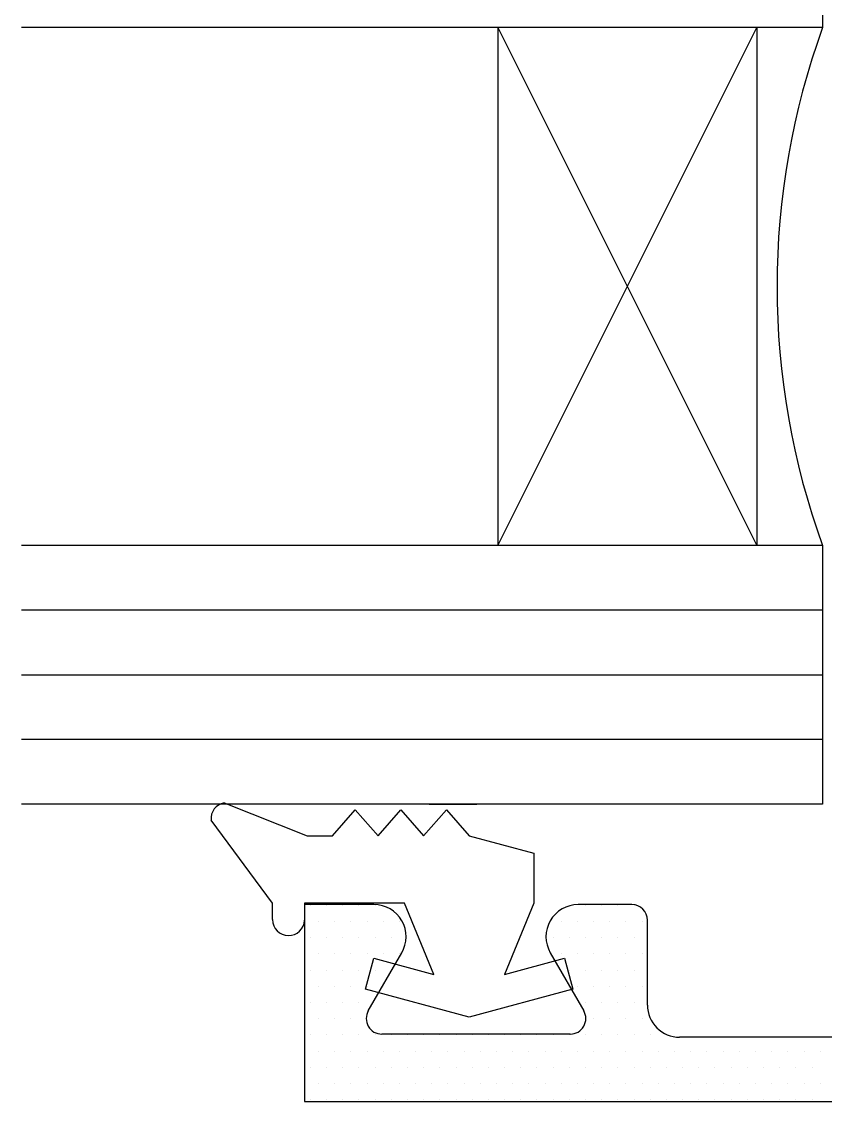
# Model space of a CAD drawing. Header units: inches. Extents: x 3.8 to 36.3, y 0.9 to 43.6.
# Drawn here: x 23.108 to 23.884, y 7.759 to 8.802 of the extents above; entities that cross this region are included whole.
import ezdxf

# ---------------------------------------------------------------- set-up
doc = ezdxf.new("R2010")
doc.units = ezdxf.units.IN
doc.header["$MEASUREMENT"] = 0
for name, color, linetype in [('R-SWTS-DET1', 1, 'Continuous'), ('R-SWTS-DET3', 5, 'Continuous'), ('R-SWTS-PAT1', 5, 'Continuous')]:
    doc.layers.add(name, color=color, linetype=linetype)

msp = doc.modelspace()

# ---------------------------------------------------------------- linework, layer by layer
at = {"layer": 'R-SWTS-DET1', "linetype": 'Continuous'}
for p, q in [((23.88105, 9.04577), (23.88105, 8.79577)), ((23.88105, 8.79577), (23.10785, 8.79577)), ((23.88105, 8.29577), (23.10785, 8.29577)), ((23.88105, 8.29577), (23.88105, 8.04577)), ((23.88105, 8.23327), (23.10785, 8.23327)), ((23.10785, 8.17077), (23.88105, 8.17077)), ((23.88105, 8.10827), (23.10785, 8.10827)), ((23.88105, 8.04577), (23.10785, 8.04577))]:
    msp.add_line(p, q, dxfattribs=at)
at = {"layer": 'R-SWTS-DET1'}
for p, q in [((23.56769, 8.79577), (23.56769, 8.29577)), ((23.81769, 8.79577), (23.81769, 8.29577)), ((23.30355, 8.04703), (23.38339, 8.01537)), ((23.40792, 8.01537), (23.42992, 8.04037)), ((23.42992, 8.04037), (23.45192, 8.01537)), ((23.45192, 8.01537), (23.47392, 8.04037)), ((23.47392, 8.04037), (23.49592, 8.01537)), ((23.49592, 8.01537), (23.51792, 8.04037)), ((23.50132, 8.04577), (23.54732, 8.04577)), ((23.51792, 8.04037), (23.53992, 8.01537)), ((23.59332, 8.04577), (23.54732, 8.04577)), ((23.35005, 7.95037), (23.29083, 8.03043)), ((23.38339, 8.01537), (23.40792, 8.01537)), ((23.53992, 8.01537), (23.60242, 7.99862)), ((23.60242, 7.99862), (23.60242, 7.95037)), ((23.35005, 7.93437), (23.35005, 7.95037)), ((23.47742, 7.95037), (23.38105, 7.95037)), ((23.38105, 7.95037), (23.38105, 7.93387)), ((23.50592, 7.88157), (23.47742, 7.95037)), ((23.60242, 7.95037), (23.57392, 7.88157)), ((23.43992, 7.86716), (23.44794, 7.89711)), ((23.44794, 7.89711), (23.50592, 7.88157)), ((23.57392, 7.88157), (23.6319, 7.89711)), ((23.6319, 7.89711), (23.63992, 7.86716)), ((23.53992, 7.84037), (23.43992, 7.86716)), ((23.63992, 7.86716), (23.53992, 7.84037))]:
    msp.add_line(p, q, dxfattribs=at)
at = {"layer": 'R-SWTS-DET1', "lineweight": 30}
for p, q in [((23.44805, 7.94886), (23.38105, 7.94886)), ((23.38105, 7.94886), (23.38105, 7.75886)), ((23.69705, 7.94886), (23.64505, 7.94886)), ((23.71205, 7.85186), (23.71205, 7.93386)), ((23.44256, 7.84636), (23.4748, 7.9022)), ((23.6182, 7.90236), (23.65053, 7.84636)), ((23.63754, 7.82386), (23.45555, 7.82386)), ((24.15005, 7.82086), (23.74305, 7.82086)), ((23.38105, 7.75886), (24.38105, 7.75886))]:
    msp.add_line(p, q, dxfattribs=at)
at = {"layer": 'R-SWTS-DET1'}
for centre, radius, start, end in [((24.57119, 8.54577), 0.73403, 160.08744, 199.91256), ((23.30573, 8.03219), 0.015, 98.33694, 186.71518), ((23.36556, 7.93458), 0.01551, 180.77652, 357.37539)]:
    msp.add_arc(centre, radius, start, end, dxfattribs=at)
at = {"layer": 'R-SWTS-DET1', "lineweight": 30}
for centre, radius, start, end in [((23.44805, 7.91786), 0.031, 329.64015, 90), ((23.44805, 7.94886), 0.00000000584, 90, 270), ((23.64505, 7.91786), 0.031, 90, 210.00256), ((23.69705, 7.93386), 0.015, 360, 90), ((23.45555, 7.83886), 0.015, 149.99981, 270), ((23.63754, 7.83886), 0.015, 270, 30.00025), ((23.74305, 7.85186), 0.031, 179.99998, 270)]:
    msp.add_arc(centre, radius, start, end, dxfattribs=at)
at = {"layer": 'R-SWTS-DET3'}
for p, q in [((23.56769, 8.79577), (23.81769, 8.29577)), ((23.56769, 8.29577), (23.81769, 8.79577))]:
    msp.add_line(p, q, dxfattribs=at)
at = {"layer": 'R-SWTS-PAT1'}
for p, q in [((23.38661, 7.94808), (23.38661, 7.94808)), ((23.40224, 7.94808), (23.40224, 7.94808)), ((23.41786, 7.94808), (23.41786, 7.94808)), ((23.43349, 7.94808), (23.43349, 7.94808)), ((23.44911, 7.94808), (23.44911, 7.94808)), ((23.65224, 7.94808), (23.65224, 7.94808)), ((23.66786, 7.94808), (23.66786, 7.94808)), ((23.68349, 7.94808), (23.68349, 7.94808)), ((23.69911, 7.94808), (23.69911, 7.94808)), ((23.39443, 7.93246), (23.39443, 7.93246)), ((23.41005, 7.93246), (23.41005, 7.93246)), ((23.42568, 7.93246), (23.42568, 7.93246)), ((23.4413, 7.93246), (23.4413, 7.93246)), ((23.45693, 7.93246), (23.45693, 7.93246)), ((23.47255, 7.93246), (23.47255, 7.93246)), ((23.6288, 7.93246), (23.6288, 7.93246)), ((23.64443, 7.93246), (23.64443, 7.93246)), ((23.66005, 7.93246), (23.66005, 7.93246)), ((23.67568, 7.93246), (23.67568, 7.93246)), ((23.6913, 7.93246), (23.6913, 7.93246)), ((23.70693, 7.93246), (23.70693, 7.93246)), ((23.38661, 7.91683), (23.38661, 7.91683)), ((23.40224, 7.91683), (23.40224, 7.91683)), ((23.41786, 7.91683), (23.41786, 7.91683)), ((23.43349, 7.91683), (23.43349, 7.91683)), ((23.44911, 7.91683), (23.44911, 7.91683)), ((23.46474, 7.91683), (23.46474, 7.91683)), ((23.62099, 7.91683), (23.62099, 7.91683)), ((23.63661, 7.91683), (23.63661, 7.91683)), ((23.65224, 7.91683), (23.65224, 7.91683)), ((23.66786, 7.91683), (23.66786, 7.91683)), ((23.68349, 7.91683), (23.68349, 7.91683)), ((23.69911, 7.91683), (23.69911, 7.91683)), ((23.39443, 7.90121), (23.39443, 7.90121)), ((23.41005, 7.90121), (23.41005, 7.90121)), ((23.42568, 7.90121), (23.42568, 7.90121)), ((23.4413, 7.90121), (23.4413, 7.90121)), ((23.45693, 7.90121), (23.45693, 7.90121)), ((23.47255, 7.90121), (23.47255, 7.90121)), ((23.6288, 7.90121), (23.6288, 7.90121)), ((23.64443, 7.90121), (23.64443, 7.90121)), ((23.66005, 7.90121), (23.66005, 7.90121)), ((23.67568, 7.90121), (23.67568, 7.90121)), ((23.6913, 7.90121), (23.6913, 7.90121)), ((23.70693, 7.90121), (23.70693, 7.90121)), ((23.38661, 7.88558), (23.38661, 7.88558)), ((23.40224, 7.88558), (23.40224, 7.88558)), ((23.41786, 7.88558), (23.41786, 7.88558)), ((23.43349, 7.88558), (23.43349, 7.88558)), ((23.44911, 7.88558), (23.44911, 7.88558)), ((23.46474, 7.88558), (23.46474, 7.88558)), ((23.63661, 7.88558), (23.63661, 7.88558)), ((23.65224, 7.88558), (23.65224, 7.88558)), ((23.66786, 7.88558), (23.66786, 7.88558)), ((23.68349, 7.88558), (23.68349, 7.88558)), ((23.69911, 7.88558), (23.69911, 7.88558)), ((23.39443, 7.86996), (23.39443, 7.86996)), ((23.41005, 7.86996), (23.41005, 7.86996)), ((23.42568, 7.86996), (23.42568, 7.86996)), ((23.4413, 7.86996), (23.4413, 7.86996)), ((23.64443, 7.86996), (23.64443, 7.86996)), ((23.66005, 7.86996), (23.66005, 7.86996)), ((23.67568, 7.86996), (23.67568, 7.86996)), ((23.6913, 7.86996), (23.6913, 7.86996)), ((23.70693, 7.86996), (23.70693, 7.86996)), ((23.38661, 7.85433), (23.38661, 7.85433)), ((23.40224, 7.85433), (23.40224, 7.85433)), ((23.41786, 7.85433), (23.41786, 7.85433)), ((23.43349, 7.85433), (23.43349, 7.85433)), ((23.65224, 7.85433), (23.65224, 7.85433)), ((23.66786, 7.85433), (23.66786, 7.85433)), ((23.68349, 7.85433), (23.68349, 7.85433)), ((23.69911, 7.85433), (23.69911, 7.85433)), ((23.39443, 7.83871), (23.39443, 7.83871)), ((23.41005, 7.83871), (23.41005, 7.83871)), ((23.42568, 7.83871), (23.42568, 7.83871)), ((23.66005, 7.83871), (23.66005, 7.83871)), ((23.67568, 7.83871), (23.67568, 7.83871)), ((23.6913, 7.83871), (23.6913, 7.83871)), ((23.70693, 7.83871), (23.70693, 7.83871)), ((23.38661, 7.82308), (23.38661, 7.82308)), ((23.40224, 7.82308), (23.40224, 7.82308)), ((23.41786, 7.82308), (23.41786, 7.82308)), ((23.43349, 7.82308), (23.43349, 7.82308)), ((23.44911, 7.82308), (23.44911, 7.82308)), ((23.46474, 7.82308), (23.46474, 7.82308)), ((23.48036, 7.82308), (23.48036, 7.82308)), ((23.49599, 7.82308), (23.49599, 7.82308)), ((23.51161, 7.82308), (23.51161, 7.82308)), ((23.52724, 7.82308), (23.52724, 7.82308)), ((23.54286, 7.82308), (23.54286, 7.82308)), ((23.55849, 7.82308), (23.55849, 7.82308)), ((23.57411, 7.82308), (23.57411, 7.82308)), ((23.58974, 7.82308), (23.58974, 7.82308)), ((23.60536, 7.82308), (23.60536, 7.82308)), ((23.62099, 7.82308), (23.62099, 7.82308)), ((23.63661, 7.82308), (23.63661, 7.82308)), ((23.65224, 7.82308), (23.65224, 7.82308)), ((23.66786, 7.82308), (23.66786, 7.82308)), ((23.68349, 7.82308), (23.68349, 7.82308)), ((23.69911, 7.82308), (23.69911, 7.82308)), ((23.71474, 7.82308), (23.71474, 7.82308)), ((23.73036, 7.82308), (23.73036, 7.82308)), ((23.39443, 7.80746), (23.39443, 7.80746)), ((23.41005, 7.80746), (23.41005, 7.80746)), ((23.42568, 7.80746), (23.42568, 7.80746)), ((23.4413, 7.80746), (23.4413, 7.80746)), ((23.45693, 7.80746), (23.45693, 7.80746)), ((23.47255, 7.80746), (23.47255, 7.80746)), ((23.48818, 7.80746), (23.48818, 7.80746)), ((23.5038, 7.80746), (23.5038, 7.80746)), ((23.51943, 7.80746), (23.51943, 7.80746)), ((23.53505, 7.80746), (23.53505, 7.80746)), ((23.55068, 7.80746), (23.55068, 7.80746)), ((23.5663, 7.80746), (23.5663, 7.80746)), ((23.58193, 7.80746), (23.58193, 7.80746)), ((23.59755, 7.80746), (23.59755, 7.80746)), ((23.61318, 7.80746), (23.61318, 7.80746)), ((23.6288, 7.80746), (23.6288, 7.80746)), ((23.64443, 7.80746), (23.64443, 7.80746)), ((23.66005, 7.80746), (23.66005, 7.80746)), ((23.67568, 7.80746), (23.67568, 7.80746)), ((23.6913, 7.80746), (23.6913, 7.80746)), ((23.70693, 7.80746), (23.70693, 7.80746)), ((23.72255, 7.80746), (23.72255, 7.80746)), ((23.73818, 7.80746), (23.73818, 7.80746)), ((23.7538, 7.80746), (23.7538, 7.80746)), ((23.76943, 7.80746), (23.76943, 7.80746)), ((23.78505, 7.80746), (23.78505, 7.80746)), ((23.80068, 7.80746), (23.80068, 7.80746)), ((23.8163, 7.80746), (23.8163, 7.80746)), ((23.83193, 7.80746), (23.83193, 7.80746)), ((23.84755, 7.80746), (23.84755, 7.80746)), ((23.86318, 7.80746), (23.86318, 7.80746)), ((23.8788, 7.80746), (23.8788, 7.80746)), ((23.38661, 7.79183), (23.38661, 7.79183)), ((23.40224, 7.79183), (23.40224, 7.79183)), ((23.41786, 7.79183), (23.41786, 7.79183)), ((23.43349, 7.79183), (23.43349, 7.79183)), ((23.44911, 7.79183), (23.44911, 7.79183)), ((23.46474, 7.79183), (23.46474, 7.79183)), ((23.48036, 7.79183), (23.48036, 7.79183)), ((23.49599, 7.79183), (23.49599, 7.79183)), ((23.51161, 7.79183), (23.51161, 7.79183)), ((23.52724, 7.79183), (23.52724, 7.79183)), ((23.54286, 7.79183), (23.54286, 7.79183)), ((23.55849, 7.79183), (23.55849, 7.79183)), ((23.57411, 7.79183), (23.57411, 7.79183)), ((23.58974, 7.79183), (23.58974, 7.79183)), ((23.60536, 7.79183), (23.60536, 7.79183)), ((23.62099, 7.79183), (23.62099, 7.79183)), ((23.63661, 7.79183), (23.63661, 7.79183)), ((23.65224, 7.79183), (23.65224, 7.79183)), ((23.66786, 7.79183), (23.66786, 7.79183)), ((23.68349, 7.79183), (23.68349, 7.79183)), ((23.69911, 7.79183), (23.69911, 7.79183)), ((23.71474, 7.79183), (23.71474, 7.79183)), ((23.73036, 7.79183), (23.73036, 7.79183)), ((23.74599, 7.79183), (23.74599, 7.79183)), ((23.76161, 7.79183), (23.76161, 7.79183)), ((23.77724, 7.79183), (23.77724, 7.79183)), ((23.79286, 7.79183), (23.79286, 7.79183)), ((23.80849, 7.79183), (23.80849, 7.79183)), ((23.82411, 7.79183), (23.82411, 7.79183)), ((23.83974, 7.79183), (23.83974, 7.79183)), ((23.85536, 7.79183), (23.85536, 7.79183)), ((23.87099, 7.79183), (23.87099, 7.79183)), ((23.39443, 7.77621), (23.39443, 7.77621)), ((23.41005, 7.77621), (23.41005, 7.77621)), ((23.42568, 7.77621), (23.42568, 7.77621)), ((23.4413, 7.77621), (23.4413, 7.77621)), ((23.45693, 7.77621), (23.45693, 7.77621)), ((23.47255, 7.77621), (23.47255, 7.77621)), ((23.48818, 7.77621), (23.48818, 7.77621)), ((23.5038, 7.77621), (23.5038, 7.77621)), ((23.51943, 7.77621), (23.51943, 7.77621)), ((23.53505, 7.77621), (23.53505, 7.77621)), ((23.55068, 7.77621), (23.55068, 7.77621)), ((23.5663, 7.77621), (23.5663, 7.77621)), ((23.58193, 7.77621), (23.58193, 7.77621)), ((23.59755, 7.77621), (23.59755, 7.77621)), ((23.61318, 7.77621), (23.61318, 7.77621)), ((23.6288, 7.77621), (23.6288, 7.77621)), ((23.64443, 7.77621), (23.64443, 7.77621)), ((23.66005, 7.77621), (23.66005, 7.77621)), ((23.67568, 7.77621), (23.67568, 7.77621)), ((23.6913, 7.77621), (23.6913, 7.77621)), ((23.70693, 7.77621), (23.70693, 7.77621)), ((23.72255, 7.77621), (23.72255, 7.77621)), ((23.73818, 7.77621), (23.73818, 7.77621)), ((23.7538, 7.77621), (23.7538, 7.77621)), ((23.76943, 7.77621), (23.76943, 7.77621)), ((23.78505, 7.77621), (23.78505, 7.77621)), ((23.80068, 7.77621), (23.80068, 7.77621)), ((23.8163, 7.77621), (23.8163, 7.77621)), ((23.83193, 7.77621), (23.83193, 7.77621)), ((23.84755, 7.77621), (23.84755, 7.77621)), ((23.86318, 7.77621), (23.86318, 7.77621)), ((23.8788, 7.77621), (23.8788, 7.77621)), ((23.38661, 7.76058), (23.38661, 7.76058)), ((23.40224, 7.76058), (23.40224, 7.76058)), ((23.41786, 7.76058), (23.41786, 7.76058)), ((23.43349, 7.76058), (23.43349, 7.76058)), ((23.44911, 7.76058), (23.44911, 7.76058)), ((23.46474, 7.76058), (23.46474, 7.76058)), ((23.48036, 7.76058), (23.48036, 7.76058)), ((23.49599, 7.76058), (23.49599, 7.76058)), ((23.51161, 7.76058), (23.51161, 7.76058)), ((23.52724, 7.76058), (23.52724, 7.76058)), ((23.54286, 7.76058), (23.54286, 7.76058)), ((23.55849, 7.76058), (23.55849, 7.76058)), ((23.57411, 7.76058), (23.57411, 7.76058)), ((23.58974, 7.76058), (23.58974, 7.76058)), ((23.60536, 7.76058), (23.60536, 7.76058)), ((23.62099, 7.76058), (23.62099, 7.76058)), ((23.63661, 7.76058), (23.63661, 7.76058)), ((23.65224, 7.76058), (23.65224, 7.76058)), ((23.66786, 7.76058), (23.66786, 7.76058)), ((23.68349, 7.76058), (23.68349, 7.76058)), ((23.69911, 7.76058), (23.69911, 7.76058)), ((23.71474, 7.76058), (23.71474, 7.76058)), ((23.73036, 7.76058), (23.73036, 7.76058)), ((23.74599, 7.76058), (23.74599, 7.76058)), ((23.76161, 7.76058), (23.76161, 7.76058)), ((23.77724, 7.76058), (23.77724, 7.76058)), ((23.79286, 7.76058), (23.79286, 7.76058)), ((23.80849, 7.76058), (23.80849, 7.76058)), ((23.82411, 7.76058), (23.82411, 7.76058)), ((23.83974, 7.76058), (23.83974, 7.76058)), ((23.85536, 7.76058), (23.85536, 7.76058)), ((23.87099, 7.76058), (23.87099, 7.76058))]:
    msp.add_line(p, q, dxfattribs=at)

doc.saveas('drawing.dxf')
